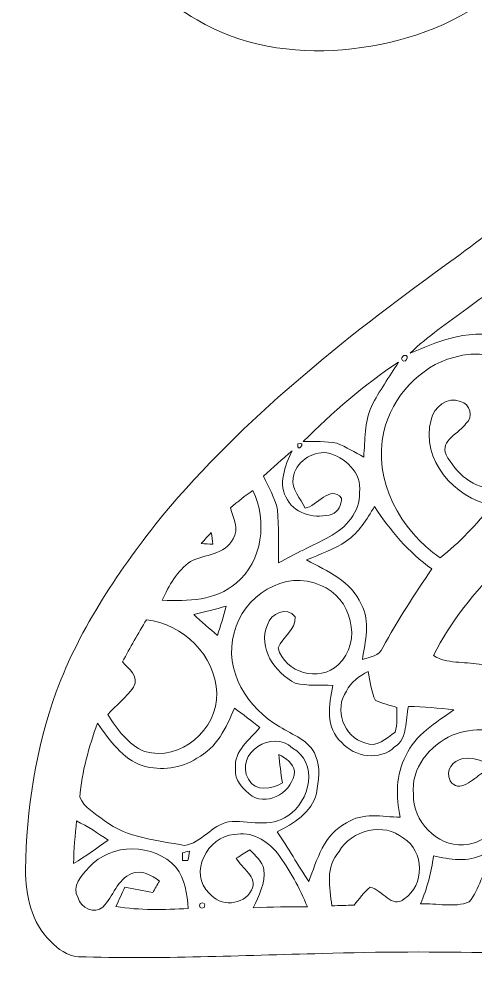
# Model space of a CAD drawing. Header units: centimetres. Extents: x -16.2 to 16.3, y -12.2 to 12.2.
# Drawn here: x -16.21 to -9.97, y -11.95 to 1.02 of the extents above; entities that cross this region are included whole.
import ezdxf

# ---------------------------------------------------------------- set-up
doc = ezdxf.new("R2010")
doc.units = ezdxf.units.CM
doc.header["$MEASUREMENT"] = 0
doc.layers.add('Layer 1', color=7, linetype='Continuous')

msp = doc.modelspace()

# ---------------------------------------------------------------- linework, layer by layer
at = {"layer": 'Layer 1', "color": 251, "lineweight": 9}
for points, knots in [([(-9.06954, 12.09883), (-7.18008, 12.20854), (-5.23027, 11.69878), (-3.72391, 10.52932), (-3.72391, 10.52932), (-2.61266, 9.69359), (-1.8115, 8.49062), (-1.34513, 7.18992), (-1.34513, 7.18992), (-1.04492, 6.40252), (-0.92109, 5.56362), (-0.84948, 4.72788), (-0.84948, 4.72788), (-0.77222, 3.63286), (-0.87982, 2.50996), (-1.27599, 1.47985), (-1.27599, 1.47985), (-1.75612, 0.29664), (-2.53646, -0.74829), (-3.4498, -1.63271), (-3.4498, -1.63271), (-4.95228, -3.09991), (-6.82624, -4.09756), (-8.44126, -5.42577), (-8.44126, -5.42577), (-9.22971, -6.08194), (-10.07744, -6.74163), (-10.54205, -7.68108), (-10.54205, -7.68108), (-10.36072, -7.79714), (-10.12083, -7.75869), (-9.91834, -7.79926), (-9.91834, -7.79926), (-8.32801, -7.89239), (-6.73346, -7.95519), (-5.14031, -7.90862), (-5.14031, -7.90862), (-4.59069, -7.85182), (-3.98461, -7.73999), (-3.59621, -7.30855), (-3.59621, -7.30855), (-3.29987, -6.99352), (-3.24978, -6.54267), (-3.12983, -6.14579), (-3.12983, -6.14579), (-3.0688, -5.95706), (-2.83844, -5.90379), (-2.67052, -5.98598), (-2.67052, -5.98598), (-2.12971, -6.2488), (-1.627, -6.59523), (-1.19696, -7.0168), (-1.19696, -7.0168), (-0.89252, -7.35723), (-0.72001, -7.80208), (-0.67203, -8.25364), (-0.67203, -8.25364), (-0.56867, -8.96765), (-0.64205, -9.73777), (-1.04104, -10.35584), (-1.04104, -10.35584), (-1.45978, -11.0494), (-2.20697, -11.45439), (-2.96191, -11.67982), (-2.96191, -11.67982), (-3.99485, -11.95004), (-5.07364, -11.94828), (-6.13338, -11.91935), (-6.13338, -11.91935), (-6.5539, -11.9063), (-6.97546, -11.92182), (-7.39386, -11.87984), (-7.39386, -11.87984), (-8.94573, -11.73344), (-10.50642, -11.70522), (-12.06358, -11.75143), (-12.06358, -11.75143), (-13.17589, -11.77718), (-14.2882, -11.83116), (-15.4005, -11.79623), (-15.4005, -11.79623), (-15.55326, -11.78741), (-15.68096, -11.69005), (-15.78256, -11.58351), (-15.78256, -11.58351), (-16.04431, -11.3348), (-16.11946, -10.95451), (-16.12617, -10.60702), (-16.12617, -10.60702), (-16.10782, -9.78222), (-15.98541, -8.9532), (-15.7046, -8.17532), (-15.7046, -8.17532), (-15.37369, -7.28809), (-14.83288, -6.49504), (-14.24375, -5.76091), (-14.24375, -5.76091), (-13.13708, -4.4387), (-11.77995, -3.35603), (-10.38718, -2.35167), (-10.38718, -2.35167), (-9.63611, -1.80557), (-8.91539, -1.21854), (-8.2317, -0.5906), (-8.2317, -0.5906), (-7.48805, 0.04652), (-6.85058, 0.8004), (-6.30836, 1.61391), (-6.30836, 1.61391), (-5.66454, 2.54455), (-5.35339, 3.68754), (-5.37632, 4.81466), (-5.37632, 4.81466), (-5.34916, 5.25529), (-5.44829, 5.69979), (-5.66348, 6.08502), (-5.66348, 6.08502), (-5.96299, 6.69992), (-6.51756, 7.14653), (-7.1134, 7.45768), (-7.1134, 7.45768), (-7.74311, 7.77624), (-8.44796, 7.9297), (-9.1514, 7.94346), (-9.1514, 7.94346), (-10.47079, 7.89583), (-11.72668, 6.67769), (-11.58556, 5.31244), (-11.58556, 5.31244), (-11.52912, 5.06901), (-11.45574, 4.78926), (-11.23631, 4.64039), (-11.23631, 4.64039), (-11.03523, 4.47458), (-10.75301, 4.53667), (-10.51594, 4.54867), (-10.51594, 4.54867), (-10.0351, 4.61287), (-9.68621, 4.98258), (-9.40187, 5.34349), (-9.40187, 5.34349), (-9.31685, 5.50717), (-9.08049, 5.58796), (-8.93444, 5.45955), (-8.93444, 5.45955), (-8.74853, 5.23729), (-8.69878, 4.94307), (-8.62998, 4.67038), (-8.62998, 4.67038), (-8.48288, 3.96411), (-8.42609, 3.17813), (-8.76299, 2.51561), (-8.76299, 2.51561), (-9.0057, 2.01466), (-9.4054, 1.60544), (-9.84108, 1.26678), (-9.84108, 1.26678), (-10.4094, 0.86567), (-11.09873, 0.65894), (-11.787, 0.59897), (-11.787, 0.59897), (-12.46786, 0.54429), (-13.18506, 0.65012), (-13.77631, 1.00784), (-13.77631, 1.00784), (-14.64097, 1.50172), (-15.31019, 2.30676), (-15.6859, 3.22504), (-15.6859, 3.22504), (-16.00799, 3.97858), (-16.11417, 4.80302), (-16.15861, 5.61512), (-16.15861, 5.61512), (-16.21401, 6.77294), (-15.851, 7.94522), (-15.15532, 8.87232), (-15.15532, 8.87232), (-13.77208, 10.82001), (-11.42293, 11.94502), (-9.06954, 12.09883), (-9.06954, 12.09883), (-9.06954, 12.09883), (-9.06954, 12.09883), (-9.06954, 12.09883)], [0, 0, 0, 0, 0.0212766, 0.0212766, 0.0212766, 0.0212766, 0.04255319, 0.04255319, 0.04255319, 0.04255319, 0.06382979, 0.06382979, 0.06382979, 0.06382979, 0.08510638, 0.08510638, 0.08510638, 0.08510638, 0.10638298, 0.10638298, 0.10638298, 0.10638298, 0.12765957, 0.12765957, 0.12765957, 0.12765957, 0.14893617, 0.14893617, 0.14893617, 0.14893617, 0.17021277, 0.17021277, 0.17021277, 0.17021277, 0.19148936, 0.19148936, 0.19148936, 0.19148936, 0.21276596, 0.21276596, 0.21276596, 0.21276596, 0.23404255, 0.23404255, 0.23404255, 0.23404255, 0.25531915, 0.25531915, 0.25531915, 0.25531915, 0.27659574, 0.27659574, 0.27659574, 0.27659574, 0.29787234, 0.29787234, 0.29787234, 0.29787234, 0.31914894, 0.31914894, 0.31914894, 0.31914894, 0.34042553, 0.34042553, 0.34042553, 0.34042553, 0.36170213, 0.36170213, 0.36170213, 0.36170213, 0.38297872, 0.38297872, 0.38297872, 0.38297872, 0.40425532, 0.40425532, 0.40425532, 0.40425532, 0.42553191, 0.42553191, 0.42553191, 0.42553191, 0.44680851, 0.44680851, 0.44680851, 0.44680851, 0.46808511, 0.46808511, 0.46808511, 0.46808511, 0.4893617, 0.4893617, 0.4893617, 0.4893617, 0.5106383, 0.5106383, 0.5106383, 0.5106383, 0.53191489, 0.53191489, 0.53191489, 0.53191489, 0.55319149, 0.55319149, 0.55319149, 0.55319149, 0.57446809, 0.57446809, 0.57446809, 0.57446809, 0.59574468, 0.59574468, 0.59574468, 0.59574468, 0.61702128, 0.61702128, 0.61702128, 0.61702128, 0.63829787, 0.63829787, 0.63829787, 0.63829787, 0.65957447, 0.65957447, 0.65957447, 0.65957447, 0.68085106, 0.68085106, 0.68085106, 0.68085106, 0.70212766, 0.70212766, 0.70212766, 0.70212766, 0.72340426, 0.72340426, 0.72340426, 0.72340426, 0.74468085, 0.74468085, 0.74468085, 0.74468085, 0.76595745, 0.76595745, 0.76595745, 0.76595745, 0.78723404, 0.78723404, 0.78723404, 0.78723404, 0.80851064, 0.80851064, 0.80851064, 0.80851064, 0.82978723, 0.82978723, 0.82978723, 0.82978723, 0.85106383, 0.85106383, 0.85106383, 0.85106383, 0.87234043, 0.87234043, 0.87234043, 0.87234043, 0.89361702, 0.89361702, 0.89361702, 0.89361702, 0.91489362, 0.91489362, 0.91489362, 0.91489362, 0.93617021, 0.93617021, 0.93617021, 0.93617021, 0.95744681, 0.95744681, 0.95744681, 0.95744681, 1, 1, 1, 1]), ([(-8.94642, -2.07227), (-8.84166, -2.11213), (-8.739, -2.15693), (-8.63811, -2.20597), (-8.63811, -2.20597), (-8.66562, -2.36578), (-8.71218, -2.55275), (-8.87447, -2.6286), (-8.87447, -2.6286), (-9.09812, -2.78347), (-9.37012, -2.66564), (-9.61565, -2.66388), (-9.61565, -2.66388), (-9.79416, -2.7048), (-9.93527, -2.83321), (-10.08132, -2.93622), (-10.08132, -2.93622), (-10.34167, -3.13836), (-10.62636, -3.31369), (-10.8599, -3.54864), (-10.8599, -3.54864), (-10.67928, -3.4795), (-10.50536, -3.39271), (-10.31626, -3.34756), (-10.31626, -3.34756), (-9.85378, -3.20045), (-9.35142, -3.39448), (-8.8974, -3.2068), (-8.8974, -3.2068), (-8.66526, -3.11614), (-8.51111, -2.92034), (-8.40563, -2.70409), (-8.40563, -2.70409), (-8.24017, -2.38941), (-8.34424, -2.02182), (-8.48324, -1.71914), (-8.48324, -1.71914), (-8.6441, -1.82814), (-8.79686, -1.94844), (-8.94642, -2.07227), (-8.94642, -2.07227), (-8.94642, -2.07227), (-8.94642, -2.07227), (-8.94642, -2.07227)], [0, 0, 0, 0, 0.08333333, 0.08333333, 0.08333333, 0.08333333, 0.16666667, 0.16666667, 0.16666667, 0.16666667, 0.25, 0.25, 0.25, 0.25, 0.33333333, 0.33333333, 0.33333333, 0.33333333, 0.41666667, 0.41666667, 0.41666667, 0.41666667, 0.5, 0.5, 0.5, 0.5, 0.58333333, 0.58333333, 0.58333333, 0.58333333, 0.66666667, 0.66666667, 0.66666667, 0.66666667, 0.75, 0.75, 0.75, 0.75, 0.83333333, 0.83333333, 0.83333333, 0.83333333, 1, 1, 1, 1]), ([(-10.26159, -3.60473), (-10.73855, -3.73032), (-11.10332, -4.14625), (-11.22361, -4.61685), (-11.22361, -4.61685), (-11.37284, -5.2829), (-10.99572, -5.97222), (-10.45068, -6.34476), (-10.45068, -6.34476), (-10.18398, -6.13627), (-9.9536, -5.88474), (-9.73736, -5.62544), (-9.73736, -5.62544), (-10.2577, -5.52526), (-10.71808, -5.00738), (-10.57521, -4.4581), (-10.57521, -4.4581), (-10.53958, -4.28454), (-10.35013, -4.13637), (-10.1734, -4.20622), (-10.1734, -4.20622), (-10.0464, -4.23656), (-9.98572, -4.42459), (-10.09755, -4.50855), (-10.09755, -4.50855), (-10.18079, -4.63626), (-10.45703, -4.74103), (-10.36989, -4.93471), (-10.36989, -4.93471), (-10.23724, -5.17742), (-9.98783, -5.42366), (-9.68621, -5.38132), (-9.68621, -5.38132), (-9.27487, -5.37709), (-8.92139, -4.97739), (-8.95172, -4.56923), (-8.95172, -4.56923), (-8.9295, -3.92788), (-9.65693, -3.40083), (-10.26159, -3.60473), (-10.26159, -3.60473), (-10.26159, -3.60473), (-10.26159, -3.60473), (-10.26159, -3.60473)], [0, 0, 0, 0, 0.08333333, 0.08333333, 0.08333333, 0.08333333, 0.16666667, 0.16666667, 0.16666667, 0.16666667, 0.25, 0.25, 0.25, 0.25, 0.33333333, 0.33333333, 0.33333333, 0.33333333, 0.41666667, 0.41666667, 0.41666667, 0.41666667, 0.5, 0.5, 0.5, 0.5, 0.58333333, 0.58333333, 0.58333333, 0.58333333, 0.66666667, 0.66666667, 0.66666667, 0.66666667, 0.75, 0.75, 0.75, 0.75, 0.83333333, 0.83333333, 0.83333333, 0.83333333, 1, 1, 1, 1]), ([(-10.95092, -3.57969), (-10.95833, -3.58956), (-10.97244, -3.60967), (-10.97985, -3.61955), (-10.97985, -3.61955), (-10.94986, -3.73032), (-10.83274, -3.56064), (-10.95092, -3.57969), (-10.95092, -3.57969), (-10.95092, -3.57969), (-10.95092, -3.57969), (-10.95092, -3.57969)], [0, 0, 0, 0, 0.25, 0.25, 0.25, 0.25, 0.5, 0.5, 0.5, 0.5, 1, 1, 1, 1]), ([(-12.32358, -4.75549), (-12.16976, -4.75514), (-12.0149, -4.74809), (-11.86355, -4.77948), (-11.86355, -4.77948), (-11.7355, -4.82817), (-11.61943, -4.90437), (-11.49737, -4.96681), (-11.49737, -4.96681), (-11.47303, -4.73503), (-11.49102, -4.49056), (-11.39048, -4.27501), (-11.39048, -4.27501), (-11.28535, -4.06334), (-11.14565, -3.87214), (-11.02183, -3.67176), (-11.02183, -3.67176), (-11.4942, -3.98079), (-11.92494, -4.35686), (-12.32358, -4.75549), (-12.32358, -4.75549), (-12.32358, -4.75549), (-12.32358, -4.75549), (-12.32358, -4.75549)], [0, 0, 0, 0, 0.14285714, 0.14285714, 0.14285714, 0.14285714, 0.28571429, 0.28571429, 0.28571429, 0.28571429, 0.42857143, 0.42857143, 0.42857143, 0.42857143, 0.57142857, 0.57142857, 0.57142857, 0.57142857, 0.71428571, 0.71428571, 0.71428571, 0.71428571, 1, 1, 1, 1]), ([(-12.39625, -4.78654), (-12.42835, -4.92765), (-12.25514, -4.75408), (-12.39625, -4.78654), (-12.39625, -4.78654), (-12.39625, -4.78654), (-12.39625, -4.78654), (-12.39625, -4.78654)], [0, 0, 0, 0, 0.33333333, 0.33333333, 0.33333333, 0.33333333, 1, 1, 1, 1]), ([(-12.86932, -5.22998), (-12.80159, -5.37956), (-12.70846, -5.52279), (-12.67776, -5.68683), (-12.67776, -5.68683), (-12.65131, -5.92777), (-12.67212, -6.17154), (-12.66154, -6.4139), (-12.66154, -6.4139), (-12.43505, -6.28655), (-12.19905, -6.17789), (-11.96868, -6.05866), (-11.96868, -6.05866), (-11.74502, -5.93977), (-11.54076, -5.72069), (-11.55593, -5.45258), (-11.55593, -5.45258), (-11.51536, -5.17777), (-11.75525, -4.9654), (-11.99937, -4.90825), (-11.99937, -4.90825), (-12.20681, -4.88743), (-12.43294, -5.03842), (-12.46186, -5.2515), (-12.46186, -5.2515), (-12.48797, -5.40813), (-12.35956, -5.53337), (-12.29994, -5.66601), (-12.29994, -5.66601), (-12.13978, -5.64202), (-11.95457, -5.33687), (-11.80111, -5.52878), (-11.80111, -5.52878), (-11.80076, -5.61698), (-11.84062, -5.71752), (-11.93023, -5.74821), (-11.93023, -5.74821), (-12.14754, -5.81418), (-12.41883, -5.75809), (-12.53948, -5.55242), (-12.53948, -5.55242), (-12.68094, -5.34534), (-12.57087, -5.08569), (-12.47774, -4.88144), (-12.47774, -4.88144), (-12.61003, -4.99538), (-12.74162, -5.11074), (-12.86932, -5.22998), (-12.86932, -5.22998), (-12.86932, -5.22998), (-12.86932, -5.22998), (-12.86932, -5.22998)], [0, 0, 0, 0, 0.07142857, 0.07142857, 0.07142857, 0.07142857, 0.14285714, 0.14285714, 0.14285714, 0.14285714, 0.21428571, 0.21428571, 0.21428571, 0.21428571, 0.28571429, 0.28571429, 0.28571429, 0.28571429, 0.35714286, 0.35714286, 0.35714286, 0.35714286, 0.42857143, 0.42857143, 0.42857143, 0.42857143, 0.5, 0.5, 0.5, 0.5, 0.57142857, 0.57142857, 0.57142857, 0.57142857, 0.64285714, 0.64285714, 0.64285714, 0.64285714, 0.71428571, 0.71428571, 0.71428571, 0.71428571, 0.78571429, 0.78571429, 0.78571429, 0.78571429, 0.85714286, 0.85714286, 0.85714286, 0.85714286, 1, 1, 1, 1]), ([(-13.32017, -5.65931), (-13.28243, -5.79584), (-13.19741, -5.94965), (-13.28348, -6.08547), (-13.28348, -6.08547), (-13.3932, -6.30137), (-13.67577, -6.29678), (-13.86733, -6.39521), (-13.86733, -6.39521), (-14.05078, -6.51938), (-14.1612, -6.72541), (-14.25292, -6.92296), (-14.25292, -6.92296), (-13.90402, -6.93813), (-13.52478, -6.93143), (-13.24397, -6.69048), (-13.24397, -6.69048), (-12.87638, -6.38603), (-12.81641, -5.8424), (-13.01185, -5.42471), (-13.01185, -5.42471), (-13.1205, -5.49492), (-13.21963, -5.57782), (-13.32017, -5.65931), (-13.32017, -5.65931), (-13.32017, -5.65931), (-13.32017, -5.65931), (-13.32017, -5.65931)], [0, 0, 0, 0, 0.125, 0.125, 0.125, 0.125, 0.25, 0.25, 0.25, 0.25, 0.375, 0.375, 0.375, 0.375, 0.5, 0.5, 0.5, 0.5, 0.625, 0.625, 0.625, 0.625, 0.75, 0.75, 0.75, 0.75, 1, 1, 1, 1]), ([(-11.73514, -6.11545), (-11.9006, -6.23222), (-12.09427, -6.29325), (-12.27771, -6.37404), (-12.27771, -6.37404), (-11.99585, -6.52538), (-11.66635, -6.66367), (-11.53124, -6.9787), (-11.53124, -6.9787), (-11.40388, -7.21859), (-11.47691, -7.48353), (-11.51395, -7.73435), (-11.51395, -7.73435), (-11.41235, -7.69625), (-11.27865, -7.6899), (-11.23737, -7.57031), (-11.23737, -7.57031), (-11.031, -7.20095), (-10.80487, -6.84394), (-10.56392, -6.4961), (-10.56392, -6.4961), (-10.88107, -6.26891), (-11.13754, -5.96976), (-11.34885, -5.64379), (-11.34885, -5.64379), (-11.45786, -5.81559), (-11.55911, -6.00186), (-11.73514, -6.11545), (-11.73514, -6.11545), (-11.73514, -6.11545), (-11.73514, -6.11545), (-11.73514, -6.11545)], [0, 0, 0, 0, 0.11111111, 0.11111111, 0.11111111, 0.11111111, 0.22222222, 0.22222222, 0.22222222, 0.22222222, 0.33333333, 0.33333333, 0.33333333, 0.33333333, 0.44444444, 0.44444444, 0.44444444, 0.44444444, 0.55555556, 0.55555556, 0.55555556, 0.55555556, 0.66666667, 0.66666667, 0.66666667, 0.66666667, 0.77777778, 0.77777778, 0.77777778, 0.77777778, 1, 1, 1, 1]), ([(-13.71881, -6.14826), (-13.66625, -6.15179), (-13.61404, -6.15567), (-13.56147, -6.1599), (-13.56147, -6.1599), (-13.56818, -6.10522), (-13.57488, -6.05125), (-13.58193, -5.99727), (-13.58193, -5.99727), (-13.6285, -6.04631), (-13.67401, -6.09711), (-13.71881, -6.14826), (-13.71881, -6.14826), (-13.71881, -6.14826), (-13.71881, -6.14826), (-13.71881, -6.14826)], [0, 0, 0, 0, 0.2, 0.2, 0.2, 0.2, 0.4, 0.4, 0.4, 0.4, 0.6, 0.6, 0.6, 0.6, 1, 1, 1, 1]), ([(-13.27043, -7.36993), (-13.41472, -7.88322), (-13.08311, -8.40639), (-12.64355, -8.65228), (-12.64355, -8.65228), (-12.47139, -8.76869), (-12.23609, -8.83537), (-12.15495, -9.04845), (-12.15495, -9.04845), (-12.0784, -9.20896), (-12.12285, -9.39311), (-12.14084, -9.5628), (-12.14084, -9.5628), (-12.20963, -9.82102), (-12.45305, -9.98084), (-12.6827, -10.08808), (-12.6827, -10.08808), (-12.52325, -10.30504), (-12.40295, -10.54775), (-12.24773, -10.76753), (-12.24773, -10.76753), (-12.13801, -10.47437), (-12.03783, -10.11525), (-11.73126, -9.96708), (-11.73126, -9.96708), (-11.51254, -9.81821), (-11.24372, -9.88382), (-10.99713, -9.88981), (-10.99713, -9.88981), (-11.06098, -9.60901), (-11.05605, -9.30809), (-10.92058, -9.0488), (-10.92058, -9.0488), (-10.79111, -8.75669), (-10.51065, -8.60218), (-10.26582, -8.42331), (-10.26582, -8.42331), (-10.47008, -8.39158), (-10.67787, -8.38558), (-10.88354, -8.37394), (-10.88354, -8.37394), (-10.93398, -8.56303), (-10.88671, -8.80821), (-11.07368, -8.92921), (-11.07368, -8.92921), (-11.27441, -9.12146), (-11.62261, -9.07032), (-11.79758, -8.86853), (-11.79758, -8.86853), (-12.02724, -8.67239), (-11.97009, -8.35101), (-11.91894, -8.08889), (-11.91894, -8.08889), (-12.0911, -8.08041), (-12.26854, -8.09736), (-12.43611, -8.05679), (-12.43611, -8.05679), (-12.71093, -7.91497), (-12.95046, -7.57278), (-12.81535, -7.26092), (-12.81535, -7.26092), (-12.76702, -7.1057), (-12.55076, -6.99951), (-12.43435, -7.15015), (-12.43435, -7.15015), (-12.4287, -7.33465), (-12.60545, -7.42355), (-12.6693, -7.57595), (-12.6693, -7.57595), (-12.57475, -7.91779), (-12.11085, -8.0515), (-11.8445, -7.80737), (-11.8445, -7.80737), (-11.5069, -7.49234), (-11.66529, -6.87886), (-12.08439, -6.72117), (-12.08439, -6.72117), (-12.57052, -6.49116), (-13.15895, -6.87534), (-13.27043, -7.36993), (-13.27043, -7.36993), (-13.27043, -7.36993), (-13.27043, -7.36993), (-13.27043, -7.36993)], [0, 0, 0, 0, 0.04545455, 0.04545455, 0.04545455, 0.04545455, 0.09090909, 0.09090909, 0.09090909, 0.09090909, 0.13636364, 0.13636364, 0.13636364, 0.13636364, 0.18181818, 0.18181818, 0.18181818, 0.18181818, 0.22727273, 0.22727273, 0.22727273, 0.22727273, 0.27272727, 0.27272727, 0.27272727, 0.27272727, 0.31818182, 0.31818182, 0.31818182, 0.31818182, 0.36363636, 0.36363636, 0.36363636, 0.36363636, 0.40909091, 0.40909091, 0.40909091, 0.40909091, 0.45454545, 0.45454545, 0.45454545, 0.45454545, 0.5, 0.5, 0.5, 0.5, 0.54545455, 0.54545455, 0.54545455, 0.54545455, 0.59090909, 0.59090909, 0.59090909, 0.59090909, 0.63636364, 0.63636364, 0.63636364, 0.63636364, 0.68181818, 0.68181818, 0.68181818, 0.68181818, 0.72727273, 0.72727273, 0.72727273, 0.72727273, 0.77272727, 0.77272727, 0.77272727, 0.77272727, 0.81818182, 0.81818182, 0.81818182, 0.81818182, 0.86363636, 0.86363636, 0.86363636, 0.86363636, 0.90909091, 0.90909091, 0.90909091, 0.90909091, 1, 1, 1, 1]), ([(-13.82218, -7.12087), (-13.7167, -7.21788), (-13.60839, -7.31137), (-13.49833, -7.4038), (-13.49833, -7.4038), (-13.45458, -7.27221), (-13.41225, -7.13992), (-13.37768, -7.00551), (-13.37768, -7.00551), (-13.52514, -7.04679), (-13.67366, -7.08312), (-13.82218, -7.12087), (-13.82218, -7.12087), (-13.82218, -7.12087), (-13.82218, -7.12087), (-13.82218, -7.12087)], [0, 0, 0, 0, 0.2, 0.2, 0.2, 0.2, 0.4, 0.4, 0.4, 0.4, 0.6, 0.6, 0.6, 0.6, 1, 1, 1, 1]), ([(-14.46846, -7.19037), (-14.58206, -7.37981), (-14.6946, -7.56996), (-14.79725, -7.76575), (-14.79725, -7.76575), (-14.714, -7.86276), (-14.56442, -7.95589), (-14.64662, -8.11112), (-14.64662, -8.11112), (-14.7454, -8.25152), (-14.88404, -8.35806), (-14.9994, -8.48506), (-14.9994, -8.48506), (-14.87134, -8.68473), (-14.72176, -8.89569), (-14.49457, -8.99024), (-14.49457, -8.99024), (-14.0035, -9.13417), (-13.49092, -8.68756), (-13.5082, -8.1926), (-13.5082, -8.1926), (-13.52196, -7.67896), (-13.96964, -7.2514), (-14.46846, -7.19037), (-14.46846, -7.19037), (-14.46846, -7.19037), (-14.46846, -7.19037), (-14.46846, -7.19037)], [0, 0, 0, 0, 0.125, 0.125, 0.125, 0.125, 0.25, 0.25, 0.25, 0.25, 0.375, 0.375, 0.375, 0.375, 0.5, 0.5, 0.5, 0.5, 0.625, 0.625, 0.625, 0.625, 0.75, 0.75, 0.75, 0.75, 1, 1, 1, 1]), ([(-11.73303, -8.16543), (-11.90518, -8.40251), (-11.77218, -8.80044), (-11.48044, -8.8724), (-11.48044, -8.8724), (-11.32768, -8.95142), (-11.18022, -8.80821), (-11.06628, -8.72566), (-11.06628, -8.72566), (-11.03311, -8.617), (-11.04793, -8.50129), (-11.04476, -8.38946), (-11.04476, -8.38946), (-11.14142, -8.35736), (-11.24266, -8.33688), (-11.33474, -8.29456), (-11.33474, -8.29456), (-11.40141, -8.17321), (-11.40247, -8.02785), (-11.4374, -7.89592), (-11.4374, -7.89592), (-11.55311, -7.96366), (-11.67411, -8.03738), (-11.73303, -8.16543), (-11.73303, -8.16543), (-11.73303, -8.16543), (-11.73303, -8.16543), (-11.73303, -8.16543)], [0, 0, 0, 0, 0.125, 0.125, 0.125, 0.125, 0.25, 0.25, 0.25, 0.25, 0.375, 0.375, 0.375, 0.375, 0.5, 0.5, 0.5, 0.5, 0.625, 0.625, 0.625, 0.625, 0.75, 0.75, 0.75, 0.75, 1, 1, 1, 1]), ([(-13.2669, -8.39828), (-13.37309, -8.66498), (-13.51279, -8.94367), (-13.77808, -9.08407), (-13.77808, -9.08407), (-13.99398, -9.22413), (-14.2695, -9.25447), (-14.51574, -9.18884), (-14.51574, -9.18884), (-14.79796, -9.09184), (-14.97364, -8.83678), (-15.14051, -8.6057), (-15.14051, -8.6057), (-15.25657, -8.93132), (-15.35535, -9.26823), (-15.38181, -9.6143), (-15.38181, -9.6143), (-15.3243, -9.76282), (-15.16485, -9.83655), (-15.04914, -9.93427), (-15.04914, -9.93427), (-14.7334, -10.17416), (-14.32418, -10.20555), (-13.94812, -10.274), (-13.94812, -10.274), (-13.7167, -10.24542), (-13.57805, -9.99707), (-13.34804, -9.95262), (-13.34804, -9.95262), (-13.08346, -9.92439), (-12.76949, -10.0461), (-12.53524, -9.86865), (-12.53524, -9.86865), (-12.23044, -9.68239), (-12.11191, -9.12994), (-12.47315, -8.94473), (-12.47315, -8.94473), (-12.73527, -8.67591), (-13.2722, -9.01811), (-13.07499, -9.36948), (-13.07499, -9.36948), (-12.98186, -9.54763), (-12.75361, -9.5074), (-12.61003, -9.41992), (-12.61003, -9.41992), (-12.63049, -9.29116), (-12.64637, -9.15992), (-12.65836, -9.03081), (-12.65836, -9.03081), (-12.56523, -9.08266), (-12.45834, -9.14793), (-12.44211, -9.26399), (-12.44211, -9.26399), (-12.46257, -9.52752), (-12.78148, -9.73989), (-13.02384, -9.60019), (-13.02384, -9.60019), (-13.14131, -9.51376), (-13.27114, -9.38676), (-13.25103, -9.22765), (-13.25103, -9.22765), (-13.27572, -8.97966), (-13.05559, -8.83008), (-12.91765, -8.66357), (-12.91765, -8.66357), (-13.03266, -8.5729), (-13.14837, -8.48365), (-13.2669, -8.39828), (-13.2669, -8.39828), (-13.2669, -8.39828), (-13.2669, -8.39828), (-13.2669, -8.39828)], [0, 0, 0, 0, 0.05263158, 0.05263158, 0.05263158, 0.05263158, 0.10526316, 0.10526316, 0.10526316, 0.10526316, 0.15789474, 0.15789474, 0.15789474, 0.15789474, 0.21052632, 0.21052632, 0.21052632, 0.21052632, 0.26315789, 0.26315789, 0.26315789, 0.26315789, 0.31578947, 0.31578947, 0.31578947, 0.31578947, 0.36842105, 0.36842105, 0.36842105, 0.36842105, 0.42105263, 0.42105263, 0.42105263, 0.42105263, 0.47368421, 0.47368421, 0.47368421, 0.47368421, 0.52631579, 0.52631579, 0.52631579, 0.52631579, 0.57894737, 0.57894737, 0.57894737, 0.57894737, 0.63157895, 0.63157895, 0.63157895, 0.63157895, 0.68421053, 0.68421053, 0.68421053, 0.68421053, 0.73684211, 0.73684211, 0.73684211, 0.73684211, 0.78947368, 0.78947368, 0.78947368, 0.78947368, 0.84210526, 0.84210526, 0.84210526, 0.84210526, 0.89473684, 0.89473684, 0.89473684, 0.89473684, 1, 1, 1, 1]), ([(-10.28523, -8.76692), (-10.59038, -8.90663), (-10.86202, -9.22378), (-10.81439, -9.57797), (-10.81439, -9.57797), (-10.83168, -9.94168), (-10.4976, -10.28952), (-10.13176, -10.26553), (-10.13176, -10.26553), (-9.81991, -10.2634), (-9.52711, -9.94309), (-9.62941, -9.62841), (-9.62941, -9.62841), (-9.65375, -9.48131), (-9.77158, -9.37971), (-9.87636, -9.28516), (-9.87636, -9.28516), (-9.99595, -9.36489), (-10.19386, -9.5755), (-10.31451, -9.39311), (-10.31451, -9.39311), (-10.38753, -9.24212), (-10.27604, -9.11583), (-10.14058, -9.08831), (-10.14058, -9.08831), (-9.71514, -9.03433), (-9.36518, -9.50953), (-9.46043, -9.90816), (-9.46043, -9.90816), (-9.50065, -10.12371), (-9.67668, -10.28776), (-9.85694, -10.39641), (-9.85694, -10.39641), (-10.06756, -10.51248), (-10.32191, -10.4645), (-10.54346, -10.41687), (-10.54346, -10.41687), (-10.56745, -10.64371), (-10.63095, -10.86314), (-10.71914, -11.07269), (-10.71914, -11.07269), (-10.49901, -11.0621), (-10.26124, -11.12913), (-10.05239, -11.04729), (-10.05239, -11.04729), (-9.90846, -10.87442), (-9.88588, -10.62289), (-9.7109, -10.4712), (-9.7109, -10.4712), (-9.54863, -10.29305), (-9.27593, -10.35654), (-9.06426, -10.36784), (-9.06426, -10.36784), (-8.74146, -10.49942), (-8.56649, -10.82609), (-8.50723, -11.15241), (-8.50723, -11.15241), (-8.27827, -11.13548), (-8.06025, -11.07198), (-7.87328, -10.93616), (-7.87328, -10.93616), (-7.68702, -10.81869), (-7.45454, -10.83879), (-7.2471, -10.87901), (-7.2471, -10.87901), (-6.96841, -10.94357), (-6.77226, -11.18064), (-6.50027, -11.26107), (-6.50027, -11.26107), (-6.3581, -11.29564), (-6.20853, -11.26989), (-6.06459, -11.26178), (-6.06459, -11.26178), (-5.6843, -10.99331), (-5.7157, -10.23166), (-6.22228, -10.13218), (-6.22228, -10.13218), (-6.52779, -10.03517), (-6.90103, -10.33291), (-6.78073, -10.65888), (-6.78073, -10.65888), (-6.72076, -10.85961), (-6.49639, -10.92558), (-6.30836, -10.90088), (-6.30836, -10.90088), (-6.28402, -10.78941), (-6.25968, -10.67722), (-6.23357, -10.56716), (-6.23357, -10.56716), (-6.17572, -10.56504), (-6.11751, -10.56327), (-6.0593, -10.56186), (-6.0593, -10.56186), (-6.04378, -10.67299), (-6.01697, -10.80951), (-6.11081, -10.89524), (-6.11081, -10.89524), (-6.29143, -11.06704), (-6.63115, -11.08786), (-6.80225, -10.89312), (-6.80225, -10.89312), (-6.967, -10.75554), (-6.94407, -10.52306), (-6.96382, -10.33008), (-6.96382, -10.33008), (-7.3928, -10.40982), (-7.86588, -10.39359), (-8.23629, -10.13817), (-8.23629, -10.13817), (-8.78097, -9.85278), (-8.88293, -9.14581), (-9.39129, -8.82479), (-9.39129, -8.82479), (-9.6594, -8.6738), (-9.99983, -8.65475), (-10.28523, -8.76692), (-10.28523, -8.76692), (-10.28523, -8.76692), (-10.28523, -8.76692), (-10.28523, -8.76692)], [0, 0, 0, 0, 0.03225806, 0.03225806, 0.03225806, 0.03225806, 0.06451613, 0.06451613, 0.06451613, 0.06451613, 0.09677419, 0.09677419, 0.09677419, 0.09677419, 0.12903226, 0.12903226, 0.12903226, 0.12903226, 0.16129032, 0.16129032, 0.16129032, 0.16129032, 0.19354839, 0.19354839, 0.19354839, 0.19354839, 0.22580645, 0.22580645, 0.22580645, 0.22580645, 0.25806452, 0.25806452, 0.25806452, 0.25806452, 0.29032258, 0.29032258, 0.29032258, 0.29032258, 0.32258065, 0.32258065, 0.32258065, 0.32258065, 0.35483871, 0.35483871, 0.35483871, 0.35483871, 0.38709677, 0.38709677, 0.38709677, 0.38709677, 0.41935484, 0.41935484, 0.41935484, 0.41935484, 0.4516129, 0.4516129, 0.4516129, 0.4516129, 0.48387097, 0.48387097, 0.48387097, 0.48387097, 0.51612903, 0.51612903, 0.51612903, 0.51612903, 0.5483871, 0.5483871, 0.5483871, 0.5483871, 0.58064516, 0.58064516, 0.58064516, 0.58064516, 0.61290323, 0.61290323, 0.61290323, 0.61290323, 0.64516129, 0.64516129, 0.64516129, 0.64516129, 0.67741935, 0.67741935, 0.67741935, 0.67741935, 0.70967742, 0.70967742, 0.70967742, 0.70967742, 0.74193548, 0.74193548, 0.74193548, 0.74193548, 0.77419355, 0.77419355, 0.77419355, 0.77419355, 0.80645161, 0.80645161, 0.80645161, 0.80645161, 0.83870968, 0.83870968, 0.83870968, 0.83870968, 0.87096774, 0.87096774, 0.87096774, 0.87096774, 0.90322581, 0.90322581, 0.90322581, 0.90322581, 0.93548387, 0.93548387, 0.93548387, 0.93548387, 1, 1, 1, 1]), ([(-15.42661, -9.93955), (-15.44495, -10.13253), (-15.46295, -10.32586), (-15.46647, -10.52059), (-15.46647, -10.52059), (-15.30243, -10.42393), (-15.14968, -10.30962), (-14.99234, -10.20344), (-14.99234, -10.20344), (-15.1331, -10.10889), (-15.27386, -10.01364), (-15.42661, -9.93955), (-15.42661, -9.93955), (-15.42661, -9.93955), (-15.42661, -9.93955), (-15.42661, -9.93955)], [0, 0, 0, 0, 0.2, 0.2, 0.2, 0.2, 0.4, 0.4, 0.4, 0.4, 0.6, 0.6, 0.6, 0.6, 1, 1, 1, 1]), ([(-11.83321, -10.35725), (-12.02371, -10.56292), (-11.9648, -10.84726), (-11.93129, -11.09914), (-11.93129, -11.09914), (-11.83075, -11.09597), (-11.7302, -11.0935), (-11.62966, -11.09103), (-11.62966, -11.09103), (-11.55875, -11.00636), (-11.49561, -10.91252), (-11.40741, -10.84444), (-11.40741, -10.84444), (-11.24266, -10.87901), (-11.10861, -11.14783), (-10.94175, -11.00566), (-10.94175, -11.00566), (-10.6634, -10.8208), (-10.66411, -10.34913), (-10.95374, -10.17592), (-10.95374, -10.17592), (-11.21726, -9.95156), (-11.66776, -10.06445), (-11.83321, -10.35725), (-11.83321, -10.35725), (-11.83321, -10.35725), (-11.83321, -10.35725), (-11.83321, -10.35725)], [0, 0, 0, 0, 0.125, 0.125, 0.125, 0.125, 0.25, 0.25, 0.25, 0.25, 0.375, 0.375, 0.375, 0.375, 0.5, 0.5, 0.5, 0.5, 0.625, 0.625, 0.625, 0.625, 0.75, 0.75, 0.75, 0.75, 1, 1, 1, 1]), ([(-13.26831, -10.12689), (-13.63379, -10.14453), (-13.90085, -10.66311), (-13.61051, -10.92805), (-13.61051, -10.92805), (-13.46834, -11.11255), (-13.13779, -11.10232), (-13.03407, -10.88501), (-13.03407, -10.88501), (-12.93212, -10.70544), (-13.16989, -10.59009), (-13.23974, -10.44792), (-13.23974, -10.44792), (-13.178, -10.40982), (-13.11627, -10.37207), (-13.05453, -10.33432), (-13.05453, -10.33432), (-12.97974, -10.41405), (-12.88449, -10.49025), (-12.86156, -10.60314), (-12.86156, -10.60314), (-12.84181, -10.79117), (-12.92894, -10.96403), (-13.00832, -11.12737), (-13.00832, -11.12737), (-12.76137, -11.11467), (-12.51372, -11.1122), (-12.26607, -11.11573), (-12.26607, -11.11573), (-12.37367, -10.85573), (-12.50878, -10.60702), (-12.67671, -10.38159), (-12.67671, -10.38159), (-12.81782, -10.20944), (-13.03654, -10.07327), (-13.26831, -10.12689), (-13.26831, -10.12689), (-13.26831, -10.12689), (-13.26831, -10.12689), (-13.26831, -10.12689)], [0, 0, 0, 0, 0.09090909, 0.09090909, 0.09090909, 0.09090909, 0.18181818, 0.18181818, 0.18181818, 0.18181818, 0.27272727, 0.27272727, 0.27272727, 0.27272727, 0.36363636, 0.36363636, 0.36363636, 0.36363636, 0.45454545, 0.45454545, 0.45454545, 0.45454545, 0.54545455, 0.54545455, 0.54545455, 0.54545455, 0.63636364, 0.63636364, 0.63636364, 0.63636364, 0.72727273, 0.72727273, 0.72727273, 0.72727273, 0.81818182, 0.81818182, 0.81818182, 0.81818182, 1, 1, 1, 1]), ([(-15.2534, -10.5728), (-15.35464, -10.68146), (-15.50845, -10.83386), (-15.40227, -10.99049), (-15.40227, -10.99049), (-15.37193, -11.13195), (-15.17684, -11.21838), (-15.06466, -11.11643), (-15.06466, -11.11643), (-14.92672, -10.9732), (-14.86746, -10.74002), (-14.67308, -10.65711), (-14.67308, -10.65711), (-14.53655, -10.60208), (-14.39932, -10.68569), (-14.29172, -10.76154), (-14.29172, -10.76154), (-14.32206, -10.81375), (-14.3524, -10.86666), (-14.38274, -10.91958), (-14.38274, -10.91958), (-14.5108, -10.89559), (-14.63815, -10.87019), (-14.76586, -10.8462), (-14.76586, -10.8462), (-14.80678, -10.93404), (-14.84735, -11.02189), (-14.88651, -11.11043), (-14.88651, -11.11043), (-14.56019, -11.16194), (-14.22611, -11.15665), (-13.89732, -11.13548), (-13.89732, -11.13548), (-13.91778, -10.93969), (-13.93895, -10.73296), (-14.067, -10.57351), (-14.067, -10.57351), (-14.36828, -10.23872), (-14.95142, -10.2366), (-15.2534, -10.5728), (-15.2534, -10.5728), (-15.2534, -10.5728), (-15.2534, -10.5728), (-15.2534, -10.5728)], [0, 0, 0, 0, 0.08333333, 0.08333333, 0.08333333, 0.08333333, 0.16666667, 0.16666667, 0.16666667, 0.16666667, 0.25, 0.25, 0.25, 0.25, 0.33333333, 0.33333333, 0.33333333, 0.33333333, 0.41666667, 0.41666667, 0.41666667, 0.41666667, 0.5, 0.5, 0.5, 0.5, 0.58333333, 0.58333333, 0.58333333, 0.58333333, 0.66666667, 0.66666667, 0.66666667, 0.66666667, 0.75, 0.75, 0.75, 0.75, 0.83333333, 0.83333333, 0.83333333, 0.83333333, 1, 1, 1, 1]), ([(-13.97775, -10.37524), (-13.97705, -10.40946), (-13.97634, -10.44439), (-13.97528, -10.47967), (-13.97528, -10.47967), (-13.95694, -10.48037), (-13.9199, -10.48178), (-13.90155, -10.48249), (-13.90155, -10.48249), (-13.89414, -10.43839), (-13.88709, -10.395), (-13.88003, -10.35161), (-13.88003, -10.35161), (-13.90437, -10.35761), (-13.95341, -10.36925), (-13.97775, -10.37524), (-13.97775, -10.37524), (-13.97775, -10.37524), (-13.97775, -10.37524), (-13.97775, -10.37524)], [0, 0, 0, 0, 0.16666667, 0.16666667, 0.16666667, 0.16666667, 0.33333333, 0.33333333, 0.33333333, 0.33333333, 0.5, 0.5, 0.5, 0.5, 0.66666667, 0.66666667, 0.66666667, 0.66666667, 1, 1, 1, 1]), ([(-13.73645, -11.06634), (-13.7548, -11.12349), (-13.73539, -11.14289), (-13.67789, -11.1249), (-13.67789, -11.1249), (-13.65955, -11.06704), (-13.67895, -11.04764), (-13.73645, -11.06634), (-13.73645, -11.06634), (-13.73645, -11.06634), (-13.73645, -11.06634), (-13.73645, -11.06634)], [0, 0, 0, 0, 0.25, 0.25, 0.25, 0.25, 0.5, 0.5, 0.5, 0.5, 1, 1, 1, 1])]:
    msp.add_open_spline(points, degree=3, knots=knots, dxfattribs=at)

doc.saveas('drawing.dxf')
